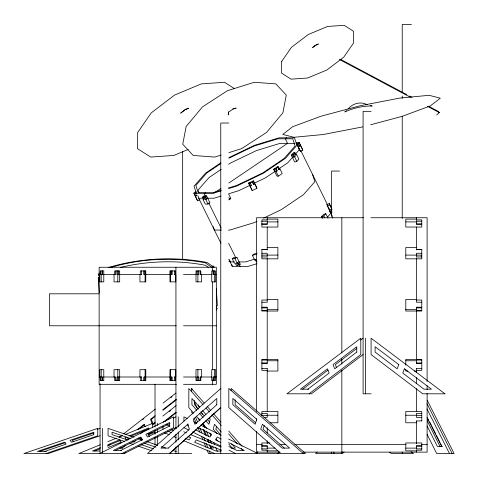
<?xml version="1.0" encoding="UTF-8"?>
<svg xmlns="http://www.w3.org/2000/svg" width="478" height="478" viewBox="0 0 478 478"><rect width="100%" height="100%" fill="white"/><g stroke="black" fill="none" stroke-linecap="round" stroke-linejoin="round"><path stroke-width="0.72" d="M203.389 426.394L203.646 424.279L205.032 427.679M228.759 111.906L228.269 114.774L228.759 111.906L233.216 109.014L236.192 108.082L232.792 108.9M428.21 419.122L427.774 421.978L440.053 446.494M216.57 426.394L215.829 429.226L221.135 435.333L200.557 425.109M264.262 425.516L262.996 429.226L284.428 448.107M135.788 440.322L134.115 442.222L132.741 441.75M228.556 199.87L229.787 199.499L230.79 198.358L228.645 194.014M291.323 155.189L293.325 152.912L294.4 152.584L293.922 153.127L294.998 152.799L296.121 155.075L296.599 154.531L298.846 159.084L296.844 161.361L294.687 162.018L291.323 155.189L294.036 153.898L294.998 152.799M292.972 156.868L287.744 162.807L279.134 168.626M295.344 154.167L299.144 149.847L296.748 142.366M292.399 154.86L293.522 157.137L295.159 156.169L294.036 153.898M293.522 157.137L295.159 156.169M256.991 261.878L255.867 259.608L254.66 259.972L252.42 255.425L253.418 254.284L257.11 253.161M254.66 259.972L255.162 259.405L256.286 261.681L256.788 261.113M322.548 218.488L321.628 216.63L323.63 214.353L325.787 213.696L328.028 218.249M321.628 216.63L323.785 215.972L325.787 213.696M327.251 217.341L330.573 213.564L328.834 208.121M341.196 453.526L342.78 451.943M344.112 451.943L342.529 453.526L315.623 453.526L317.213 451.949M346.413 110.514L344.799 111.954C353.17 108.124 363.005 105.829 372.201 106.014L370.05 105.441M348.02 109.068C352.674 103.373 360.46 101.175 367.176 104.682M168.286 448.107L189.419 429.226L187.717 424.279M169.481 453.526L220.758 407.615L169.517 453.526M220.794 388.459L147.511 453.526L191.696 453.526M187.752 424.279L160.925 448.107L168.328 448.107M99.245 273.93L98.169 274.874L99.322 275.704M98.874 274.623L99.119 273.093M216.265 306.673L217.347 305.723L216.331 288.24M216.409 309.17L217.49 308.226M436.611 114.959L439.318 112.629L438.23 111.338L429.041 106.451M122.063 448.107L125.577 445.347M140.227 433.833L144.918 430.146M155.284 421.996L152.386 424.279L150.498 419.355L155.159 415.723M162.819 416.075L176.143 405.601M169.439 411.522L170.598 410.614M140.944 439.754L142.109 438.834M163.141 422.307L175.994 412.203M125.415 452.606L124.244 453.526L78.858 453.526L100.255 444.767M141.183 440.208L142.354 439.294M165.137 421.387L176.239 412.663M107.795 446.195L110.143 444.361M119.548 437.029L121.896 435.195M123.659 433.821L155.392 409.078M163.028 403.121L175.958 393.036M142.707 419.618L143.878 418.698M170.909 397.618L172.086 396.704M120.098 443.064L121.269 442.15M137.138 429.776L144.195 424.279L145.139 426.752M162.735 409.813L176.137 399.363M138.554 429.316L144.434 424.733M154.824 416.631L151.329 419.355L153.211 424.279M162.98 410.267L176.382 399.817M307.886 389.182L329.151 373.043L327.472 368.813L300.423 389.182L308.698 389.182M309.081 393.812L360.788 354.568L360.788 338.197L286.937 393.812L311.393 393.812L363.095 354.568M277.593 453.526L279.373 452.17M360.711 339.989L363.095 338.197M302.729 389.182L328.016 370.139M356.713 348.528L335.359 364.606L336.554 367.612M256.041 453.078L257.827 451.734M220.818 162.825L205.444 173.215L194.044 186.175L196.44 193.656L211.874 193.656L220.991 190.877M220.896 163.47L206.86 172.952L195.861 185.452L198.173 192.67L213.057 192.67L221.416 190.119M221.308 169.254L209.101 177.505L198.107 190.005L198.944 192.628M228.633 164.307L230.462 163.07L256.459 150.57L280.132 143.352L295.016 143.352M205.618 192.67L204.16 193.656L205.438 196.255M286.788 137.819L285.33 138.805L287.571 143.352L228.872 183.02M203.036 199.517L203.801 199.517L202.678 197.241L203.652 196.583L202.887 196.583L203.861 195.926L206.592 195.926L209.956 202.756L208.014 204.07L205.283 204.07L203.036 199.517L204.01 198.86M202.678 197.241L203.992 197.241L206.592 195.926M214.042 193.046L220.836 188.452M203.992 197.241L205.116 199.517L206.741 198.86L205.618 196.583M205.116 199.517L206.741 198.86M273.607 169.326L277.497 166.697L278.178 166.697L279.301 168.973L279.983 168.973L282.229 173.526L278.339 176.149L276.977 176.149L273.607 169.326L276.063 168.591L277.933 167.324L279.056 169.6L279.983 168.973M278.178 166.697L277.252 167.324L277.933 167.324M274.832 171.536L265.607 177.768L253.119 183.773M274.288 169.326L275.412 171.602L277.186 170.867L276.063 168.591M278.375 169.6L279.301 168.973M275.412 171.602L277.186 170.867M232.218 258.682L234.166 257.367L236.897 257.367L240.261 264.197L237.668 265.511L236.353 265.511L235.23 263.235L234.465 263.235L232.218 258.682L234.949 258.682L236.897 257.367M237.668 265.511L236.544 263.235L238.169 262.577L240.076 266.473M120.719 450.473L141.984 439.826L140.311 437.041L113.262 450.473L121.537 450.473M121.92 453.526L173.622 427.649L173.622 416.852L99.771 453.526M124.226 453.526L175.934 427.649M173.269 418.172L175.934 416.852M115.568 450.473L141.297 437.693M169.947 423.466L148.198 434.269L149.53 436.486M228.896 157.621L254.535 145.3L279.068 137.819L294.502 137.819L296.898 145.3L285.497 158.254L263.36 173.215L236.413 186.175L228.699 188.523M228.884 158.2L254.212 146.017L277.885 138.805L292.775 138.805L295.081 146.017L284.087 158.517L262.727 172.952L236.73 185.452L228.376 187.997M196.153 191.535L193.907 193.04L194.11 193.668L197.575 200.808L199.941 199.673M296.617 143.179L299.079 142.354L302.347 148.867L302.771 150.182L300.405 151.317L296.617 143.179L300.405 151.317M297.035 144.487L299.282 142.982L299.079 142.354M194.11 193.668L195.293 193.1L196.512 195.687L195.329 196.261M196.578 192.843L195.388 193.417L195.293 193.1M300.405 145.258L299.222 145.826L299.342 146.196L300.525 145.629L299.282 142.982M195.233 195.944L196.416 195.377L196.512 195.687M248.644 183.11L253.376 180.833L256.74 187.657L256.955 188.314L252.217 190.591L248.644 183.11L252.217 190.591M248.745 183.438L250.072 182.799L251.303 185.404L249.976 186.038M253.477 181.162L254.708 183.767L253.579 184.311L252.348 181.706L253.477 181.162L253.376 180.833M252.456 182.034L250.179 183.128L250.072 182.799M249.833 185.35L238.653 190.722L228.843 193.715M249.869 185.709L251.195 185.076L251.303 185.404M253.579 184.311L253.471 183.982L254.601 183.438M257.003 221.32L254.374 222.581L229.834 230.061L228.43 230.061M263.575 218.159L281.321 209.627L303.458 194.666L314.859 181.706L312.463 174.225M331.774 211.82L331.893 212.184L330.71 212.758L326.922 204.614L329.288 203.479L331.63 208.342M327.34 205.928L329.706 204.793L329.288 203.479M331.834 208.976L331.953 209.34L330.77 209.914L330.651 209.543L331.893 212.184M230.247 261.113L229.064 261.681L228.968 261.364M188.254 149.429L173.825 155.458L150.713 157.065L137.485 148.652L137.682 132.478L151.257 112.868L174.566 95.08L201.369 83.883L224.475 82.276L234.555 88.687M108.04 447.611L121.071 442.234L119.392 439.933L107.903 444.642M130.094 438.511L126.646 439.933L124.979 437.651L126.335 437.095M147.887 434.179L152.709 432.19M139.164 438.732L141.231 437.878M148.126 435.034L155.015 432.19M107.849 441.654L116.13 438.266M118.891 437.137L122.344 435.721M125.105 434.592L152.709 423.287L152.709 427.738M152.255 424.416L155.015 423.287M100.464 447.683L92.35 451.011L99.878 451.011M129.042 435.984L148.7 427.935L148.7 429.381M94.656 451.011L100.063 448.794M107.502 445.747L120.348 440.489M130.673 436.259L148.975 428.766M44.848 451.429L66.113 444.134L64.434 442.222L37.386 451.429L46.408 451.429M46.049 453.526L97.751 435.781L97.751 428.378L23.9 453.526L48.356 453.526L100.057 435.781M97.243 429.334L100.057 428.378M39.692 451.429L65.355 442.694M93.957 432.954L72.327 440.322L73.576 441.744M221.099 155.075L214.742 157.065L193.208 155.458L182.739 144.26L186.145 126.473L202.511 106.869L227.45 90.689L254.284 82.276L275.818 83.883L286.286 95.08L282.88 112.868L266.515 132.478L241.575 148.652L228.866 152.637M295.524 154.86L296.599 154.531M221.129 196.07L214.12 198.203L207.105 198.203M229.56 198.734L230.79 198.358M252.42 255.425L256.728 254.111M254.66 259.142L245.549 261.92L238.534 261.92M256.907 263.695L247.795 266.473L232.356 266.473L228.807 259.267M108.554 267.483C140.293 257.959 174.554 256.322 207.099 262.476L214.019 267.429M111.051 267.411C141.428 258.389 174.201 256.925 205.319 262.798L211.909 267.513M120.39 267.411C148.084 260.833 177.463 259.883 205.462 265.296L208.462 267.441M370.575 124.788L401.95 116.411L430.343 105.901L440.292 98.181L429.136 95.313L399.865 98.068L360.316 105.71L321.096 116.19L292.709 126.694L282.761 134.414L293.916 137.282L323.188 134.527L362.73 126.885M212.124 266.204L213.403 266.055L214.084 266.545L212.806 266.688L213.2 266.975M411.462 24.474L402.231 24.474L402.231 92.379M371.089 111.338L363.095 111.338L363.095 393.812L371.089 393.812M228.819 123.031L220.758 123.031L220.758 453.526M339.595 171.052L331.601 171.052L331.601 216.516M197.814 195.484L198.687 198.203L203.598 198.203M363.477 217.741L256.561 217.741L256.561 411.534M370.94 217.741L427.111 217.741L427.111 381.575M267.22 219.115L277.879 219.115L277.879 227.038L261.89 227.038L261.89 219.892L267.22 219.892M416.452 219.115L405.792 219.115L405.792 227.038L421.781 227.038L421.781 219.892L416.452 219.892M261.89 221.23L267.22 221.23L267.22 224.469L261.89 224.469M421.781 221.23L416.452 221.23L416.452 224.469L421.781 224.469M267.22 221.894L277.879 221.894M405.792 221.894L416.452 221.894M261.89 223.806L267.22 223.806M416.452 223.806L421.781 223.806M221.416 230.061L214.401 230.061L213.308 226.662M267.22 247.52L277.879 247.52L277.879 258.837L261.89 258.837L261.89 249.402L267.22 249.402M416.452 247.52L405.792 247.52L405.792 258.837L421.781 258.837L421.781 249.402L416.452 249.402M261.89 249.636L267.22 249.636M416.452 249.636L421.781 249.636M261.89 253.268L267.22 253.268L267.22 256.955L261.89 256.955M421.781 253.268L416.452 253.268L416.452 256.955L421.781 256.955M261.89 255.15L277.879 255.073M405.792 255.073L421.781 255.15M234.322 261.92L230.115 261.92L229.458 259.877M238.898 264.197L240.261 264.197M99.137 274.569L100.571 274.569M103.451 274.569L115.198 274.569M118.908 274.569L141.733 274.569M174.213 274.569L175.79 274.569L175.79 281.883L169.947 281.883L169.947 270.906L175.444 270.906L175.444 274.569M183.51 274.569L196.034 274.569M200.467 274.569L211.814 274.569M215.04 274.569L216.331 274.569M99.024 293.803L49.425 293.803L49.425 325.781L99.024 325.781M267.22 299.365L277.879 299.365L277.879 311.035L261.89 311.035L261.89 300.053L267.22 300.053M416.452 299.365L405.792 299.365L405.792 311.035L421.781 311.035L421.781 300.053L416.452 300.053M261.89 302.251L267.22 302.251L267.22 258.024M421.781 302.251L416.452 302.251L416.452 258.024M261.89 307.205L267.22 307.205L267.22 310.353L261.89 310.353M421.781 307.205L416.452 307.205L416.452 310.353L421.781 310.353M261.89 307.892L267.22 307.892M416.452 307.892L421.781 307.892M267.22 309.666L277.879 309.666M405.792 309.666L416.452 309.666M99.137 325.781L176.185 325.781M183.51 325.781L216.331 325.781M261.89 360.059L267.22 360.059L267.22 363.639L261.89 363.639M421.781 360.059L416.452 360.059L416.452 363.639L421.781 363.639M267.22 360.759L277.879 360.759M405.792 360.759L416.452 360.759M261.89 362.945L267.22 362.945M416.452 362.945L421.781 362.945M261.89 368.592L267.22 368.592M416.452 368.592L421.781 368.592M267.22 370.354L261.89 370.354L261.89 359.366L277.879 359.366L277.879 371.048L267.22 371.048M416.452 370.354L421.781 370.354L421.781 359.366L405.792 359.366L405.792 365.168M407.925 371.048L405.792 371.048L405.792 369.578M414.318 371.048L416.452 371.048M99.137 376.999L100.571 376.999M103.451 376.999L115.198 376.999M118.908 376.999L141.733 376.999M174.213 376.999L175.79 376.999L175.79 369.685L169.947 369.685L169.947 380.661L175.444 380.661L175.444 376.999M183.51 376.999L196.034 376.999M200.467 376.999L211.814 376.999M215.04 376.999L216.331 376.999M176.466 384.318L99.137 384.318L99.137 267.25L216.331 267.25L216.331 384.318L183.51 384.318M261.89 413.356L267.22 413.356L267.22 417.354L263.892 417.354M421.781 413.356L416.452 413.356L416.452 417.354L421.781 417.354M267.22 415.245L277.879 415.245M405.792 415.245L416.452 415.245M261.89 415.466L267.22 415.466M416.452 415.466L421.781 415.466M416.452 420.969L421.781 420.879M270.064 422.767L277.879 422.767L277.879 411.468L261.89 411.468L261.89 415.573M416.452 422.767L405.792 422.767L405.792 411.468L421.781 411.468L421.781 420.969M269.885 442.963L261.89 442.963L261.89 450.198L267.22 450.198M256.561 444.391L262.249 444.391M279.905 444.391L285.874 444.391M294.83 444.391L406.007 444.391M421.429 444.391L427.111 444.391M261.89 445.538L267.22 445.538L267.22 448.884L261.89 448.884M421.781 445.538L416.452 445.538L416.452 448.884L421.781 448.884M261.89 446.309L267.22 446.309M416.452 446.309L421.781 446.309M442.21 446.494L437.388 446.494L427.105 425.952M119.954 448.107L122.888 448.107M210.23 448.107L213.349 448.107L212.519 446.064M231.059 448.107L235.379 448.107L231.495 443.674M267.22 448.113L275.035 448.113M405.792 448.113L416.452 448.113M416.452 450.198L421.781 450.198L421.781 442.963L405.792 442.963L405.792 450.856L416.452 450.856M267.22 450.856L277.879 450.856M221.135 451.011L215.913 451.011L194.648 442.234L196.327 439.933L221.35 450.18M279.905 452.134L256.561 452.134L256.561 431.586M303.034 452.134L427.111 452.134L427.111 393.316M279.899 453.526L208.462 453.526L207.082 450.097M134.079 437.239L108.052 428.378L108.052 435.781L124.824 441.535M138.297 438.673L142.516 440.113M146.734 441.547L157.286 445.143M161.504 446.577L165.729 448.017M172.761 450.413L176.274 451.608M130.9 438.655L112.061 432.237L112.061 434.651L127.913 440.089M144.141 443.166L155.93 447.181M141.064 444.606L153.408 448.842M129.711 443.214L133.207 444.415M138.094 446.094L151.371 450.646M166.464 424.703L169.917 426.113M174.745 428.091L176.125 428.658M183.719 431.765L186.48 432.895M190.62 434.592L220.991 447.026M171.088 429.603L173.801 430.708M188.033 436.539L190.746 437.651L189.079 439.933L185.631 438.511M167.712 431.114L171.16 432.536M164.39 432.757L169.218 434.753M174.04 436.743L176.113 437.597M183.695 440.722L214.718 453.526M187.251 418.501L183.928 416.852L183.928 421.172M193.907 421.805L196.566 423.126M228.502 438.989L257.773 453.526M197.82 427.398L211.658 434.269L209.991 437.041L195.717 429.895M221.2 439.007L217.239 437.041L215.56 439.826L220.878 442.491M228.454 442.61L244.288 450.473L236.831 450.473L228.854 446.482M183.928 427.649L188.565 429.967M192.544 431.963L221.045 446.225M228.998 450.21L235.63 453.526M340.467 59.32L406.736 94.578M409.359 95.976L411.982 97.375M339.332 59.427L410.375 97.231M427.475 106.331L439.318 112.629M99.466 278.202L98.313 277.377L99.197 292.673M411.068 451.734L413.446 453.526L391.303 453.526L389.516 452.17M303.255 453.526L228.819 388.459L228.819 407.615L280.933 453.526L305.544 453.526L231.107 388.459L231.107 390.663M255.712 422.809L235.146 404.693L235.146 399.841M204.202 403.038L191.433 388.459L191.433 391.404M207.147 406.408L210.583 410.333M213.529 413.697L220.89 422.11M228.747 431.09L242.005 446.231M203.066 404.723L188.828 388.459L188.828 407.615L193.692 413.213M206.012 408.087L209.448 412.018M211.903 414.82L221.23 425.48M228.592 433.893L237.429 443.99M241.36 448.478L243.32 450.718M199.625 407.256L191.917 398.455L191.917 404.693L196.781 410.285M202.511 410.554L205.881 414.408M209.25 418.256L210.212 419.355L208.928 424.279L206.012 420.921M221.308 432.034L214.52 424.279L213.224 429.226L217.084 433.666M198.412 409.168L194.528 404.693L194.528 400.534M200.844 411.964L204.243 415.884M207.159 419.242L209.591 422.038M228.854 444.223L232.23 448.107M199.696 413.643L203.096 417.563M196.123 416.009L200.013 420.491M202.439 423.287L206.819 428.33M216.056 438.965L218.004 441.206M127.285 437.651L128.534 439.36M427.242 400.313L454.1 453.526L436.695 453.526L427.081 434.317M426.968 403.641L452.152 453.526M426.991 408.959L449.487 453.526M427.075 417.527L441.696 446.494M429.728 421.978L431.389 425.289M432.052 426.615L435.703 433.905M436.366 435.231L440.017 442.52M440.68 443.841L442.007 446.494M300.525 145.629L302.771 150.182M329.706 204.793L331.953 209.34M298.099 143.555L299.342 146.196M301.003 150.994L327.526 204.757M326.922 204.614L330.71 212.758M294.597 156.808L296.844 161.361M323.785 215.972L324.747 217.92M292.96 154.227L294.084 156.497M275.382 168.591L276.505 170.867M276.099 171.602L278.339 176.149M254.708 183.767L256.955 188.314M252.348 181.706L253.471 183.982M228.825 197.545L229.787 199.499M208.695 202.851L221.135 228.072M228.663 243.338L235.54 257.272M204.966 196.583L206.09 198.86M237.518 262.577L238.642 264.854M205.767 199.517L208.014 204.07M234.949 258.682L237.196 263.235M198.687 198.203L220.95 243.338M193.907 193.04L197.575 200.808M191.696 388.459L192.252 389.827M198.388 404.896L199.505 407.632M201.178 411.743L202.296 414.486M209.824 432.978L210.935 435.715M213.726 442.568L214.562 444.624M215.68 447.36L217.353 451.471M194.229 401.15L196.978 407.895M206.418 431.084L208.635 436.534M210.302 440.62L211.407 443.339M204.088 429.722L206.58 435.852M207.966 439.258L209.352 442.664M210.738 446.064L211.569 448.107M198.591 418.196L199.685 420.897M203.042 429.226L205.498 435.297M207.129 439.342L208.492 442.712M209.31 444.737L210.673 448.107M195.574 417.204L197.51 422.002M200.001 428.169L201.937 432.966M203.598 437.077L205.259 441.188M206.09 443.243L208.032 448.041M209.137 450.784L210.242 453.526M191.576 411.725L192.407 413.781M194.068 417.892L196.285 423.371M197.946 427.487L199.882 432.279M201.543 436.396L202.929 439.82M204.034 442.562L205.97 447.36M330.86 211.993L332.819 218.117M231.705 264.43L232.356 266.473M216.642 305.98L216.54 310.007M99.077 280.048L99.185 281.924M427.111 385.65L427.111 389.606M416.452 217.741L416.452 220.4M416.452 227.086L416.452 249.869M416.452 310.712L416.452 359.689M416.452 368.508L416.452 372.302M416.452 377.495L416.452 383.428M416.452 388.62L416.452 411.534M416.452 420.879L416.452 443.686M416.452 450.025L416.452 452.134M402.231 96.108L402.231 98.349M402.231 116.256L402.231 218.482M402.231 452.033L402.231 453.526M365.401 338.197L365.401 393.812M341.836 217.741L341.836 353.015M341.836 358.948L341.836 364.14M341.836 370.074L341.836 452.134M333.913 452.045L333.913 453.526M331.601 452.045L331.601 453.526M267.22 217.741L267.22 220.4M267.22 227.086L267.22 249.869M267.22 310.712L267.22 359.689M267.22 368.508L267.22 411.534M267.22 427.786L267.22 432.954M267.22 440.871L267.22 443.686M267.22 450.025L267.22 452.134M256.561 418.662L256.561 420.748M215.692 274.569L215.692 281.883L211.748 281.883L211.748 270.906L215.363 270.906L215.363 274.569M215.692 376.999L215.692 369.685L211.748 369.685L211.748 380.661L215.363 380.661L215.363 376.999M214.706 270.906L214.706 274.569L213.033 274.569L213.033 270.906M214.706 380.661L214.706 376.999L213.033 376.999L213.033 380.661M214.323 274.569L214.323 281.883M214.323 369.685L214.323 376.999M213.421 270.906L213.421 274.569M213.421 376.999L213.421 380.661M212.459 267.25L212.459 270.906M212.459 281.99L212.459 369.578M212.459 379.926L212.459 384.318M201.65 274.569L201.65 281.883L195.998 281.883L195.998 270.906L200.748 270.906L200.748 274.569M201.65 376.999L201.65 369.685L195.998 369.685L195.998 380.661L200.748 380.661L200.748 376.999M200.706 270.906L200.706 274.569M200.706 376.999L200.706 380.661M198.944 270.906L198.944 274.569L196.942 274.569L196.942 270.906M198.944 380.661L198.944 376.999L196.942 376.999L196.942 380.661M198 270.906L198 274.569M198 376.999L198 380.661M197.886 274.569L197.886 281.883M197.886 369.685L197.886 376.999M187.938 423.89L187.938 426M182.662 151.383L182.662 259.554M178.24 416.852L178.24 426.926M178.24 432.058L178.24 439.826M178.24 445.251L178.24 453.526M175.934 267.25L175.934 428.587M175.934 434.096L175.934 442.264M175.934 446.816L175.934 453.526M174.56 270.906L174.56 274.569M174.56 376.999L174.56 380.661M172.086 270.906L172.086 274.569L143.866 274.569L143.866 270.906M172.086 380.661L172.086 376.999L143.866 376.999L143.866 380.661M171.739 270.906L171.739 274.569M171.739 376.999L171.739 380.661M170.646 274.569L170.646 281.883M170.646 369.685L170.646 376.999M170.293 270.906L170.293 274.569M170.293 376.999L170.293 380.661M163.01 426.257L163.01 429.22M157.328 423.287L157.328 425.516M157.328 429.19L157.328 432.231M157.328 436.432L157.328 445.43M155.015 384.192L155.015 426.974M155.015 430.415L155.015 434.144M155.015 437.298L155.015 445.102M145.443 270.906L145.443 274.569M145.443 376.999L145.443 380.661M145.097 274.569L145.097 281.883M145.097 369.685L145.097 376.999M144.213 270.906L144.213 274.569M144.213 376.999L144.213 380.661M141.392 270.906L141.392 274.569M141.392 376.999L141.392 380.661M140.293 274.569L140.293 270.906L145.784 270.906L145.784 281.883L139.946 281.883L139.946 274.569M140.293 376.999L140.293 380.661L145.784 380.661L145.784 369.685L139.946 369.685L139.946 376.999M118.741 270.906L118.741 274.569L116.901 274.569L116.901 270.906M118.741 380.661L118.741 376.999L116.901 376.999L116.901 380.661M117.839 270.906L117.803 281.883M117.803 369.685L117.839 380.661M115.084 270.906L115.084 274.569M115.084 376.999L115.084 380.661M114.965 274.569L114.965 270.906L119.679 270.906L119.679 281.883L114.027 281.883L114.027 274.569M114.965 376.999L114.965 380.661L119.679 380.661L119.679 369.685L114.027 369.685L114.027 376.999M102.495 270.906L102.495 274.569L100.882 274.569L100.882 270.906M102.495 380.661L102.495 376.999L100.882 376.999L100.882 380.661M102.364 428.378L102.364 452.786M102.167 270.906L102.167 274.569M102.167 376.999L102.167 380.661M101.211 274.569L101.211 281.883M101.211 369.685L101.211 376.999M100.213 274.569L100.213 270.906L103.786 270.906L103.786 281.883L99.824 281.883L99.824 274.569M100.213 376.999L100.213 380.661L103.786 380.661L103.786 369.685L99.824 369.685L99.824 376.999M100.057 383.715L100.057 453.526M281.667 61.453L281.524 73.104L291.048 79.157L307.689 78.004L326.988 69.937L343.766 57.133L353.541 43.014L353.684 31.369L344.16 25.31L327.52 26.469L308.226 34.53L291.443 47.334L281.667 61.453M256.77 419.355L255.091 424.279L232.858 404.693L232.858 398.455L256.77 419.355M262.398 424.279L260.707 429.226L282.139 448.107L289.662 448.107L262.398 424.279M398.819 364.606L397.152 368.813L375.099 352.071L375.099 346.741L398.819 364.606M404.4 368.813L402.727 373.043L423.992 389.182L431.449 389.182L404.4 368.813M216.821 404.693L194.905 424.279L193.255 419.355L216.821 398.455L216.785 404.693M184.132 110.394L180.612 113.184L185.201 109.689L188.714 108.219L185.458 109.39L184.132 110.394M315.11 45.553L312.576 47.567L315.88 45.046L318.414 43.988L315.11 45.553M356.773 352.071L334.72 368.813L333.052 364.606L356.773 346.741L356.773 352.071M169.612 426L147.559 437.041L145.892 434.269L169.612 422.486L169.612 426M93.742 434.651L71.688 442.222L70.015 440.322L93.742 432.237L93.742 434.651M444.94 393.812L422.791 393.812L371.089 354.568L371.089 338.197L444.94 393.812"/></g></svg>
